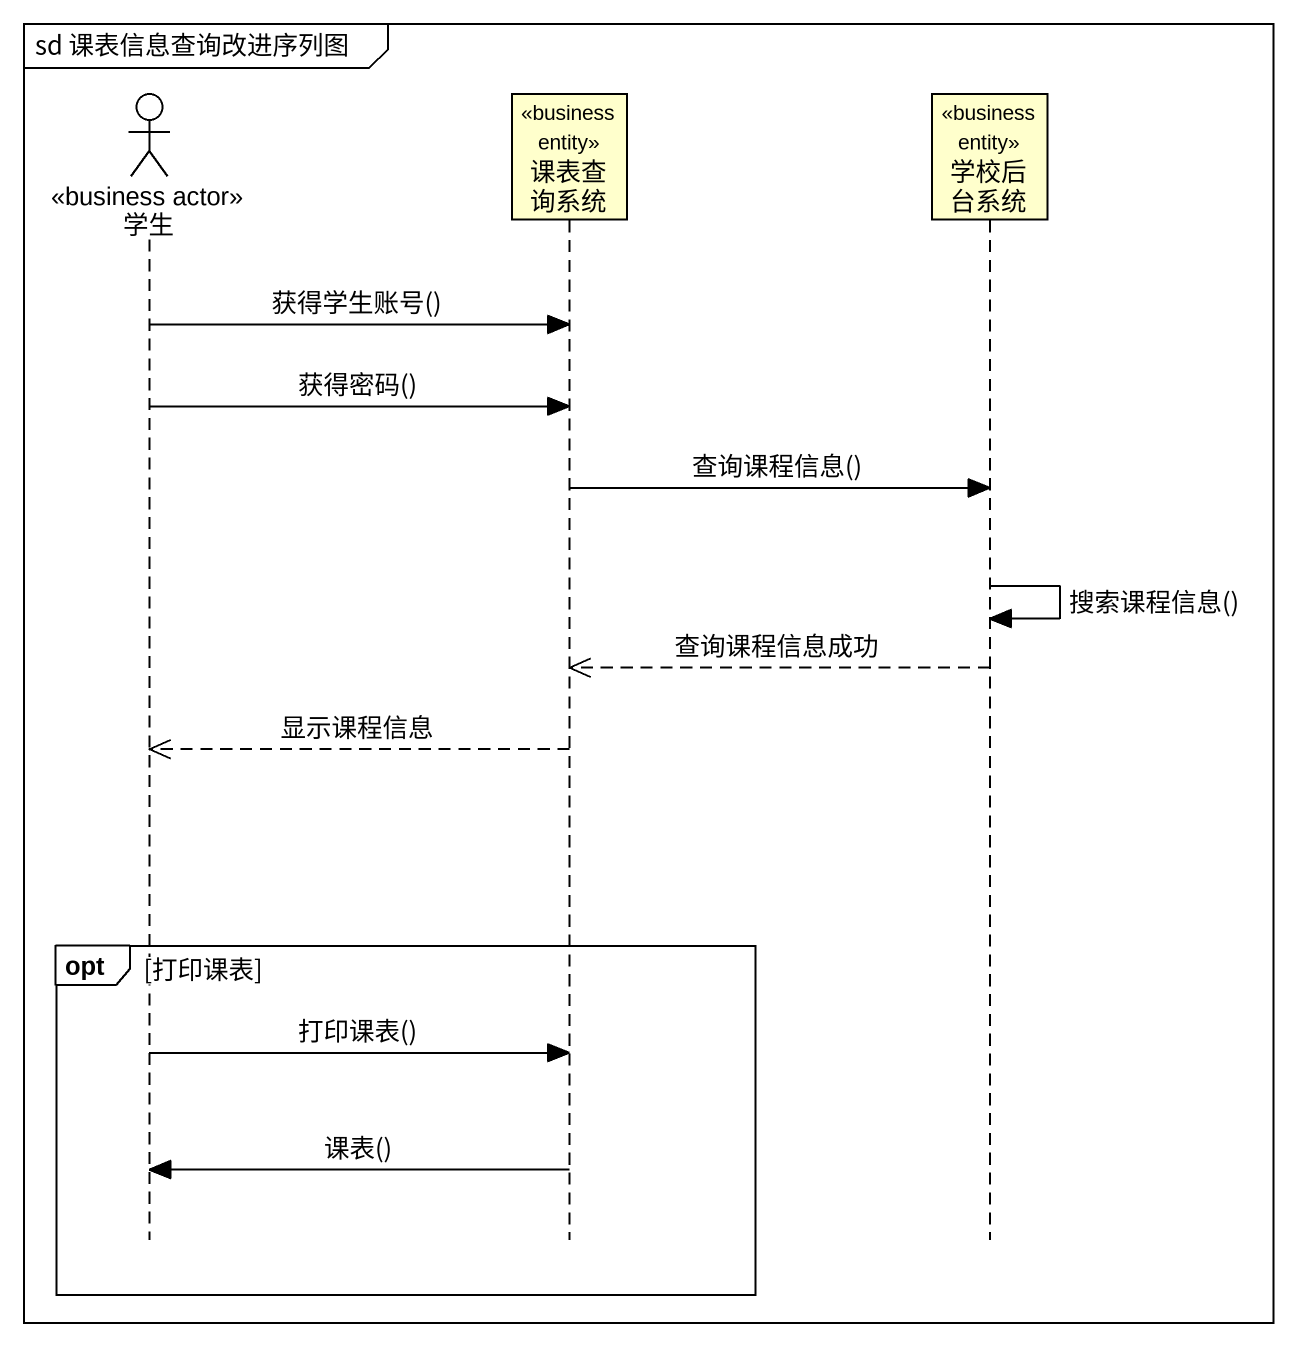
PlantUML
@startuml
mainframe sd 课表信息查询改进序列图
hide footbox
actor 学生 <<business actor>>
participant 课表查询系统 <<business entity>>
participant 学校后台系统 <<business entity>>

学生 -> 课表查询系统 : 获得学生账号()
学生 -> 课表查询系统 : 获得密码()
课表查询系统 -> 学校后台系统 : 查询课程信息()
学校后台系统 -> 学校后台系统 : 搜索课程信息()
学校后台系统 -->> 课表查询系统 : 查询课程信息成功
课表查询系统 -->> 学生 : 显示课程信息
opt 打印课表
  学生 -> 课表查询系统 : 打印课表()
  课表查询系统 -> 学生 : 课表()
end
@enduml
